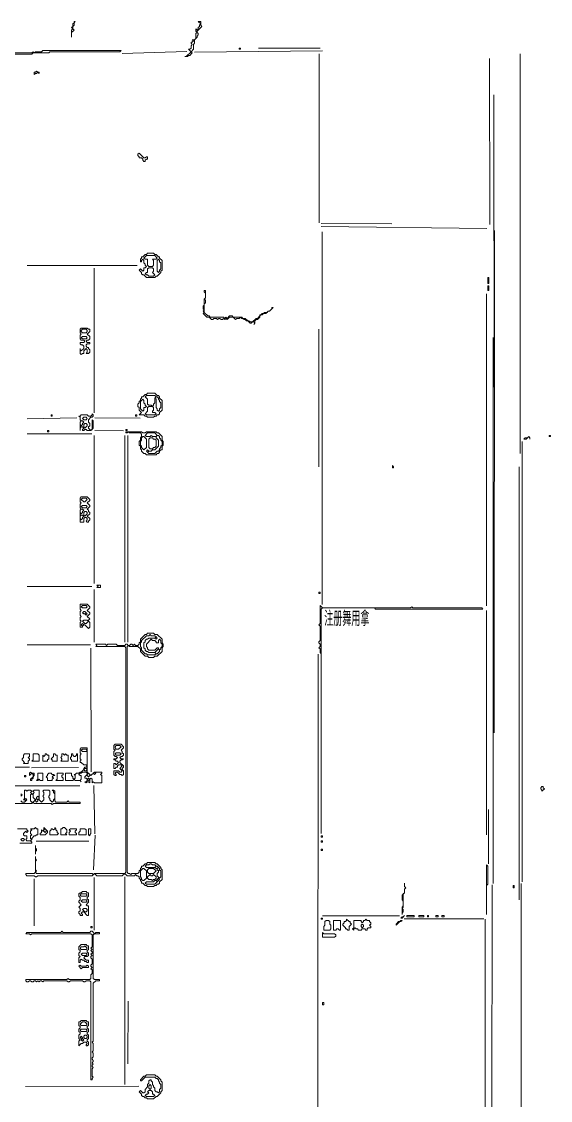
# Model space of a CAD drawing. Extents: x 10 to 1972, y 10 to 1392.
# Drawn here: x 1534 to 1972, y 498 to 1392 of the extents above; entities that cross this region are included whole.
import ezdxf

# ---------------------------------------------------------------- set-up
doc = ezdxf.new("R2010")
doc.units = 0
for name, color, linetype, lineweight in [('OCR_TEXT', 6, 'Continuous', 0), ('TEXT_FALLBACK_OUTLINE', 2, 'Continuous', 0), ('TRACE_CURVE', 6, 'Continuous', 0), ('TRACE_STRAIGHT', 5, 'Continuous', 0), ('TRACE_TEXT_SYMBOL', 6, 'Continuous', 0)]:
    doc.layers.add(name, color=color, linetype=linetype, lineweight=lineweight)
doc.styles.add('wqy-unicode', font='wqy-unicode.lff')

msp = doc.modelspace()

# ---------------------------------------------------------------- linework, layer by layer
at = {"layer": 'TEXT_FALLBACK_OUTLINE', "color": 2}
for points in [[(1583, 1138), (1582, 1137), (1582, 1134), (1583, 1133), (1582, 1132), (1582, 1129), (1583, 1128), (1585, 1128), (1586, 1127), (1585, 1126), (1582, 1126), (1582, 1125), (1583, 1124), (1584, 1124), (1585, 1123), (1585, 1121), (1583, 1119), (1582, 1120), (1582, 1121), (1582, 1117), (1583, 1116), (1584, 1117), (1585, 1117), (1585, 1119), (1587, 1121), (1588, 1120), (1588, 1118), (1587, 1117), (1589, 1117), (1590, 1118), (1590, 1120), (1589, 1121), (1589, 1122), (1588, 1122), (1587, 1123), (1587, 1124), (1588, 1125), (1590, 1125), (1590, 1126), (1588, 1126), (1587, 1127), (1588, 1128), (1589, 1128), (1590, 1129), (1590, 1131), (1588, 1133), (1590, 1135), (1590, 1137), (1589, 1137), (1588, 1138)], [(1583, 1136), (1584, 1137), (1587, 1137), (1588, 1136), (1588, 1135), (1587, 1134), (1584, 1134), (1583, 1135)], [(1583, 1130), (1584, 1131), (1587, 1131), (1588, 1130), (1587, 1129), (1584, 1129)], [(1583, 998), (1582, 997), (1582, 994), (1583, 993), (1582, 992), (1582, 989), (1583, 988), (1582, 987), (1582, 977), (1585, 977), (1585, 980), (1586, 981), (1587, 981), (1588, 980), (1588, 979), (1587, 978), (1588, 977), (1589, 977), (1589, 978), (1590, 979), (1590, 980), (1588, 982), (1590, 984), (1590, 985), (1589, 986), (1589, 987), (1588, 988), (1590, 990), (1590, 991), (1588, 993), (1590, 995), (1590, 996), (1588, 998)], [(1583, 996), (1584, 997), (1587, 997), (1588, 996), (1586, 994), (1585, 994)], [(1582, 987), (1583, 988), (1584, 988), (1585, 987), (1584, 986), (1584, 985), (1583, 984), (1582, 985)], [(1583, 990), (1584, 991), (1587, 991), (1588, 990), (1587, 989), (1584, 989)], [(1585, 985), (1586, 986), (1587, 986), (1588, 985), (1588, 984), (1586, 982), (1585, 983)], [(1582, 982), (1583, 983), (1584, 983), (1585, 982), (1584, 981), (1584, 980), (1583, 979), (1582, 980)], [(1582, 909), (1582, 905), (1583, 904), (1582, 903), (1582, 900), (1583, 899), (1582, 898), (1582, 896), (1583, 895), (1582, 894), (1582, 890), (1584, 890), (1584, 891), (1585, 892), (1586, 892), (1589, 889), (1590, 890), (1590, 894), (1589, 895), (1589, 896), (1590, 897), (1588, 899), (1590, 901), (1590, 902), (1588, 904), (1590, 906), (1590, 907), (1588, 909)], [(1583, 907), (1584, 908), (1587, 908), (1588, 907), (1587, 906), (1584, 906)], [(1584, 902), (1585, 903), (1586, 903), (1587, 902), (1586, 901), (1585, 901)], [(1584, 895), (1585, 896), (1588, 896), (1589, 895), (1587, 893), (1586, 893)], [(1586, 901), (1587, 902), (1588, 901), (1587, 900)], [(1583, 892), (1584, 893), (1585, 892), (1584, 891)], [(1583, 788), (1584, 789), (1587, 789), (1588, 788), (1587, 787), (1584, 787)], [(1536, 785), (1535, 784), (1535, 782), (1534, 781), (1534, 780), (1536, 778), (1535, 777), (1539, 777), (1539, 779), (1540, 780), (1540, 781), (1539, 782), (1540, 783), (1540, 785)], [(1543, 785), (1543, 780), (1542, 779), (1548, 779), (1548, 784), (1547, 785)], [(1553, 785), (1553, 784), (1552, 783), (1551, 784), (1551, 779), (1555, 779), (1555, 780), (1556, 781), (1556, 784), (1555, 784), (1554, 785)], [(1560, 785), (1560, 783), (1558, 781), (1559, 780), (1559, 779), (1563, 779), (1563, 784), (1562, 784), (1561, 785)], [(1567, 785), (1567, 783), (1566, 782), (1567, 781), (1567, 780), (1566, 779), (1572, 779), (1572, 784), (1571, 784), (1570, 785), (1569, 784), (1568, 785)], [(1575, 785), (1575, 783), (1574, 782), (1574, 781), (1575, 780), (1575, 779), (1580, 779), (1580, 785), (1579, 785), (1579, 784), (1578, 783), (1577, 783), (1576, 784), (1576, 785)], [(1541, 770), (1540, 769), (1540, 767), (1542, 769), (1543, 768), (1543, 766), (1541, 764), (1541, 763), (1542, 763), (1542, 764), (1543, 765), (1543, 766), (1544, 767), (1544, 769), (1542, 769)], [(1585, 772), (1586, 773), (1587, 773), (1588, 772), (1587, 771), (1586, 771)], [(1593, 769), (1594, 770), (1595, 769), (1594, 768)], [(1536, 767), (1536, 766), (1537, 766), (1537, 767)], [(1547, 769), (1547, 764), (1546, 763), (1547, 763), (1548, 764), (1549, 763), (1551, 763), (1551, 769)], [(1556, 769), (1555, 768), (1555, 767), (1554, 766), (1555, 765), (1555, 763), (1559, 763), (1559, 764), (1560, 765), (1559, 766), (1560, 767), (1561, 767), (1560, 768), (1559, 768), (1558, 769)], [(1563, 769), (1563, 764), (1562, 763), (1568, 763), (1568, 765), (1567, 766), (1567, 767), (1568, 768), (1568, 769)], [(1588, 768), (1589, 769), (1590, 768), (1590, 767), (1589, 766), (1588, 767)], [(1588, 764), (1589, 765), (1590, 764), (1589, 763)], [(1541, 753), (1542, 754), (1543, 754), (1544, 753), (1543, 752), (1542, 752)], [(1541, 751), (1542, 752), (1543, 751), (1543, 749), (1545, 747), (1543, 745), (1542, 745), (1541, 746)], [(1536, 747), (1537, 748), (1538, 747), (1537, 746)], [(1545, 747), (1546, 748), (1547, 747), (1547, 746), (1546, 745), (1545, 746)], [(1546, 749), (1547, 750), (1548, 749), (1548, 748), (1547, 747), (1546, 748)], [(1552, 724), (1552, 722), (1551, 721), (1550, 722), (1550, 720), (1549, 719), (1549, 718), (1553, 718), (1555, 720), (1555, 721)], [(1552, 722), (1553, 723), (1554, 722), (1554, 721), (1553, 720), (1552, 721)], [(1561, 724), (1561, 723), (1560, 722), (1559, 723), (1558, 723), (1558, 722), (1557, 721), (1557, 718), (1563, 718), (1564, 719), (1563, 720), (1563, 721), (1562, 722), (1562, 723)], [(1568, 724), (1567, 723), (1566, 723), (1566, 718), (1571, 718), (1570, 719), (1571, 720), (1571, 722), (1569, 724)], [(1574, 723), (1573, 722), (1574, 721), (1573, 720), (1573, 718), (1579, 718), (1579, 719), (1578, 720), (1578, 721), (1579, 722), (1579, 723)], [(1582, 723), (1582, 721), (1581, 720), (1581, 718), (1587, 718), (1587, 722), (1586, 723)], [(1589, 723), (1589, 718), (1590, 717), (1590, 718), (1591, 719), (1591, 723)], [(1584, 671), (1583, 670), (1582, 670), (1581, 669), (1581, 667), (1582, 666), (1582, 664), (1581, 663), (1581, 662), (1583, 660), (1581, 658), (1582, 657), (1582, 655), (1581, 654), (1581, 653), (1582, 652), (1582, 651), (1584, 651), (1584, 652), (1583, 653), (1584, 654), (1585, 654), (1588, 651), (1589, 651), (1589, 659), (1588, 659), (1587, 660), (1589, 662), (1589, 664), (1588, 665), (1588, 666), (1589, 667), (1589, 670), (1588, 670), (1587, 671)], [(1582, 668), (1583, 669), (1587, 669), (1588, 668), (1587, 667), (1583, 667)], [(1583, 663), (1584, 664), (1587, 664), (1588, 663), (1587, 662), (1584, 662)], [(1584, 656), (1585, 657), (1587, 657), (1588, 656), (1588, 655), (1587, 654), (1586, 654)], [(1792, 647), (1792, 639), (1794, 639), (1795, 640), (1796, 640), (1797, 639), (1798, 639), (1798, 647)], [(1803, 648), (1803, 647), (1802, 646), (1801, 646), (1801, 645), (1800, 644), (1800, 643), (1802, 641), (1802, 640), (1803, 640), (1804, 639), (1805, 639), (1805, 642), (1807, 644), (1806, 645), (1806, 646), (1805, 646)], [(1819, 648), (1818, 647), (1817, 647), (1817, 646), (1816, 645), (1815, 646), (1815, 647), (1809, 647), (1809, 641), (1808, 640), (1809, 639), (1809, 640), (1810, 641), (1811, 640), (1812, 640), (1813, 639), (1815, 639), (1816, 640), (1818, 640), (1819, 639), (1820, 639), (1820, 640), (1821, 641), (1823, 641), (1823, 642), (1822, 643), (1823, 644), (1823, 645), (1822, 646), (1822, 647), (1820, 647)], [(1815, 643), (1816, 644), (1817, 643), (1817, 642), (1816, 641), (1815, 642)]]:
    msp.add_lwpolyline(points, close=True, dxfattribs=at)
for points in [[(1583, 790), (1582, 789), (1582, 786), (1583, 785), (1582, 784), (1582, 781), (1583, 780), (1582, 779), (1582, 778), (1583, 778), (1585, 776), (1587, 776), (1588, 775), (1587, 774), (1586, 774), (1585, 773), (1585, 772), (1583, 770), (1582, 770), (1581, 769), (1579, 769), (1578, 768), (1577, 768), (1578, 767), (1578, 765), (1577, 764), (1576, 765), (1576, 766), (1575, 767), (1575, 769), (1570, 769), (1570, 763), (1576, 763), (1577, 764), (1578, 763), (1582, 763), (1583, 762), (1582, 763), (1583, 764), (1583, 767), (1582, 767), (1581, 768), (1582, 769), (1583, 769), (1584, 770), (1587, 770), (1588, 769), (1588, 768), (1586, 766), (1586, 765), (1587, 765), (1588, 764), (1588, 763), (1587, 762), (1586, 762), (1587, 761), (1588, 762), (1589, 762), (1590, 761), (1590, 764), (1591, 765), (1592, 764), (1592, 761), (1593, 762)], [(1593, 762), (1594, 761), (1600, 761), (1600, 767), (1599, 768), (1600, 769), (1600, 770), (1594, 770), (1591, 767), (1588, 770), (1588, 790), (1583, 790)], [(1502, 744), (1542, 744), (1543, 745), (1544, 744), (1558, 744), (1559, 743), (1560, 744), (1582, 744), (1582, 745), (1573, 745), (1572, 746), (1571, 745), (1562, 745), (1561, 746), (1561, 754), (1560, 755), (1559, 755), (1560, 754), (1560, 753), (1561, 752), (1561, 748), (1560, 747), (1560, 746), (1559, 745), (1557, 747), (1557, 748), (1556, 749), (1556, 750), (1557, 751), (1557, 754), (1556, 755), (1552, 755)], [(1552, 755), (1551, 754), (1552, 753), (1552, 751), (1551, 750), (1552, 749), (1552, 747), (1550, 745), (1548, 747), (1548, 755), (1544, 755), (1543, 754), (1542, 754), (1541, 755), (1539, 755), (1538, 754), (1537, 755), (1536, 755), (1536, 748), (1535, 747), (1536, 747), (1537, 746), (1536, 745), (1534, 745), (1533, 746)], [(1533, 750), (1534, 751), (1533, 752)]]:
    msp.add_lwpolyline(points, dxfattribs=at)
at = {"layer": 'TRACE_CURVE', "color": 6}
for points in [[(1781, 908), (1781, 893), (1780, 892), (1781, 891), (1781, 879), (1780, 878), (1780, 877), (1781, 876), (1781, 874), (1780, 873), (1781, 872), (1781, 869), (1782, 868), (1782, 719), (1782, 905), (1783, 906), (1826, 906), (1827, 905), (1916, 905), (1915, 906), (1858, 906), (1857, 907), (1856, 906), (1783, 906)], [(1639, 883), (1640, 884), (1641, 883), (1644, 883), (1645, 882), (1644, 881), (1639, 881), (1638, 880), (1637, 880), (1636, 879), (1636, 878), (1635, 877), (1635, 873), (1636, 872), (1636, 871), (1637, 870), (1638, 870), (1639, 869), (1644, 869), (1645, 868), (1644, 867), (1638, 867), (1637, 868), (1636, 868), (1633, 871), (1633, 873), (1632, 874), (1632, 877), (1633, 878), (1633, 879), (1637, 883)], [(1641, 880), (1642, 879), (1644, 879), (1645, 878), (1645, 877), (1647, 877), (1647, 879), (1648, 880), (1649, 879), (1649, 877), (1650, 876), (1650, 874), (1649, 873), (1649, 872), (1648, 871), (1647, 872), (1647, 873), (1646, 873), (1644, 871), (1639, 871), (1638, 872), (1638, 873), (1637, 874), (1637, 876)], [(1644, 881), (1645, 882), (1646, 881), (1645, 880)], [(1647, 872), (1648, 871), (1648, 870), (1646, 868), (1645, 868), (1644, 869)], [(1533, 714), (1534, 715), (1535, 715), (1536, 714), (1535, 713), (1534, 713)], [(1634, 690), (1635, 690), (1637, 688), (1637, 682), (1635, 680), (1634, 680), (1633, 681), (1633, 682), (1632, 683), (1632, 688)], [(1639, 693), (1640, 694), (1641, 694), (1642, 693), (1644, 693), (1645, 692), (1644, 691), (1637, 691), (1636, 692), (1637, 693)], [(1638, 689), (1639, 690), (1643, 690), (1645, 688), (1643, 686), (1639, 686), (1638, 687)], [(1644, 691), (1645, 692), (1646, 692), (1647, 691), (1646, 690), (1645, 690)], [(1646, 690), (1647, 691), (1648, 690), (1648, 689), (1647, 688), (1646, 689)], [(1647, 688), (1648, 689), (1649, 688), (1649, 683), (1648, 682), (1646, 684), (1646, 686), (1647, 687)], [(1643, 679), (1644, 680), (1645, 680), (1646, 679), (1644, 677), (1637, 677), (1636, 678), (1637, 679)], [(1640, 685), (1641, 684), (1642, 684), (1643, 685), (1645, 683), (1645, 682), (1644, 681), (1643, 681), (1642, 680), (1641, 681), (1639, 681), (1638, 682), (1638, 683)], [(1645, 680), (1646, 681), (1647, 680), (1646, 679)], [(1646, 681), (1647, 682), (1648, 681), (1647, 680)]]:
    msp.add_lwpolyline(points, close=True, dxfattribs=at)
for points in [[(1638, 885), (1637, 884), (1636, 884), (1632, 880), (1632, 878), (1631, 877), (1631, 876), (1630, 875), (1628, 875), (1627, 876), (1626, 875), (1625, 876), (1624, 876), (1623, 875), (1622, 875), (1621, 876), (1620, 876), (1619, 875), (1613, 875), (1612, 876), (1605, 876), (1604, 875), (1603, 876), (1595, 876), (1596, 875), (1595, 874), (1619, 874), (1620, 873), (1620, 687), (1619, 686), (1594, 686), (1593, 685), (1592, 686), (1546, 686), (1545, 687), (1546, 688), (1545, 689), (1545, 696), (1546, 697), (1545, 698), (1545, 700), (1545, 687), (1544, 686), (1537, 686), (1537, 685), (1538, 684), (1544, 684), (1545, 683), (1546, 683), (1547, 684), (1592, 684), (1594, 686), (1596, 684), (1617, 684), (1619, 686), (1621, 684), (1627, 684), (1628, 685), (1629, 684), (1630, 684), (1631, 683), (1631, 682), (1632, 681), (1632, 680)], [(1632, 680), (1633, 679), (1633, 678), (1634, 678), (1636, 676), (1637, 676), (1638, 675), (1643, 675), (1644, 676), (1645, 676), (1646, 677), (1647, 677), (1648, 678), (1648, 679), (1650, 681), (1650, 689), (1649, 690), (1649, 691), (1646, 694), (1645, 694), (1644, 695), (1638, 695), (1637, 694), (1636, 694), (1634, 692), (1633, 692), (1633, 691), (1632, 690), (1632, 689), (1631, 688), (1631, 687), (1630, 686), (1625, 686), (1624, 685), (1623, 686), (1622, 686), (1621, 687), (1621, 874), (1622, 875), (1623, 874), (1630, 874), (1632, 872), (1632, 870), (1636, 866), (1638, 866), (1639, 865), (1643, 865), (1644, 866), (1646, 866), (1650, 870), (1650, 873), (1651, 874), (1651, 876), (1650, 877), (1650, 880), (1646, 884), (1644, 884), (1643, 885), (1638, 885)], [(1532, 711), (1542, 711), (1542, 712), (1541, 713), (1542, 714), (1542, 715), (1544, 717), (1545, 717), (1546, 718), (1547, 718), (1547, 723), (1546, 723), (1545, 724), (1544, 723), (1541, 723), (1542, 722), (1541, 721), (1541, 719), (1542, 718), (1541, 717), (1541, 715), (1542, 714), (1541, 713), (1538, 713), (1537, 714), (1538, 715), (1538, 717), (1536, 717), (1535, 718), (1535, 719), (1537, 721), (1538, 720), (1539, 721), (1538, 722), (1538, 723), (1530, 723)], [(1567, 638), (1566, 637), (1538, 637), (1537, 636), (1540, 636), (1541, 635), (1542, 636), (1591, 636), (1592, 635), (1592, 625), (1591, 624), (1592, 623), (1591, 622), (1592, 621), (1592, 620), (1591, 619), (1592, 618), (1591, 617), (1591, 616), (1592, 615), (1592, 611), (1591, 610), (1591, 609), (1592, 608), (1591, 607), (1592, 606), (1592, 603), (1591, 602), (1591, 599), (1590, 598), (1573, 598), (1572, 599), (1571, 598), (1537, 598), (1537, 597), (1538, 596), (1539, 596), (1540, 597), (1541, 597), (1542, 596), (1543, 596), (1544, 597), (1545, 597), (1546, 596), (1547, 597), (1548, 596), (1549, 597), (1550, 597), (1551, 596), (1552, 597), (1571, 597), (1572, 596), (1573, 596), (1574, 597), (1584, 597), (1585, 596), (1586, 596), (1587, 597), (1590, 597), (1591, 596), (1591, 515), (1592, 515), (1592, 516), (1593, 517)], [(1593, 517), (1592, 518), (1592, 524), (1593, 525), (1592, 526), (1592, 527), (1593, 528), (1592, 529), (1593, 530), (1593, 531), (1592, 532), (1592, 533), (1593, 534), (1593, 537), (1592, 538), (1593, 539), (1593, 545), (1592, 546), (1593, 547), (1593, 595), (1595, 597), (1598, 597), (1598, 598), (1594, 598), (1593, 599), (1593, 635), (1594, 636), (1598, 636), (1598, 637), (1595, 637), (1594, 636), (1592, 638), (1591, 638), (1590, 637), (1568, 637), (1567, 638)]]:
    msp.add_lwpolyline(points, dxfattribs=at)
at = {"layer": 'TRACE_STRAIGHT', "color": 5}
for p, q in [((1730, 1370), (1781, 1370)), ((1616.82, 1365.63), (1670.64, 1367.27)), ((1676.86, 1366.52), (1783.12, 1367.65)), ((1780.14, 1225.12), (1780.15, 1365.38)), ((1921.44, 1361.38), (1921.75, 1223.87)), ((1946.93, 1365.13), (1946.95, 1033.88)), ((1925.1, 1331.37), (1925.34, 1088.87)), ((1781.87, 1224.53), (1840.63, 1224.3)), ((1781.87, 1222.09), (1919.38, 1220.51)), ((1782.65, 1217.63), (1782.66, 908.88)), ((1925.36, 802.62), (1925.51, 1218.87)), ((1538.13, 1189.69), (1629.38, 1189.88)), ((1593.6, 1187.63), (1593.61, 1067.62)), ((1919.04, 907.62), (1919.05, 1166.38)), ((1780, 1137), (1780, 1023)), ((1924.52, 677.62), (1924.59, 1130.12)), ((1538.1, 1062.81), (1579.38, 1063.64)), ((1594.37, 1063.44), (1631.88, 1063.36)), ((1538.12, 1050.21), (1591.88, 1050.41)), ((1593.59, 926.37), (1593.61, 1048.88)), ((1594.38, 1052.94), (1618.12, 1052.93)), ((1619.04, 877.62), (1619.05, 1048.88)), ((1621.71, 877.62), (1621.71, 1048.88)), ((1948.58, 678.87), (1948.66, 1043.88)), ((1946, 1023), (1946, 664)), ((1538.13, 923.64), (1591.88, 923.82)), ((1593.59, 921.38), (1593.59, 877.62)), ((1919, 904), (1919, 718)), ((1538.12, 875.39), (1590.62, 875.47)), ((1591.01, 872.63), (1591.3, 770.12)), ((1778.94, 395.12), (1779.32, 867.63)), ((1516, 774), (1540, 774)), ((1541.87, 773.54), (1580.63, 773.63)), ((1440.63, 758.42), (1581.87, 758.56)), ((1593.35, 758.88), (1594.2, 718.82)), ((1920.62, 693.88), (1920.65, 738.88)), ((1593.23, 688.87), (1594.48, 717.73)), ((1545.63, 712.64), (1589.38, 712.59)), ((1543.92, 642.62), (1543.96, 681.38)), ((1593.58, 638.87), (1593.59, 682.62)), ((1619, 683), (1619, 511)), ((1923.4, 385.13), (1923.68, 676.38)), ((1947.64, 47.62), (1947.69, 677.63)), ((1783.12, 650.89), (1846.88, 650.9)), ((1850.62, 648.43), (1916.87, 648.4)), ((1918, 648), (1918, 397)), ((1621.57, 528.07), (1621.79, 580.13)), ((1536.87, 509.47), (1630.62, 509.53))]:
    msp.add_line(p, q, dxfattribs=at)
at = {"layer": 'TRACE_TEXT_SYMBOL', "color": 6}
for points in [[(1577, 1392), (1577, 1391), (1576, 1390), (1576, 1388), (1575, 1387), (1576, 1386), (1575, 1385), (1575, 1379), (1575, 1383), (1577, 1385), (1576, 1386), (1576, 1388), (1577, 1389), (1577, 1391), (1578, 1392)], [(1680, 1392), (1682, 1390), (1681, 1389), (1681, 1388), (1680, 1387), (1680, 1386), (1679, 1385), (1678, 1386), (1678, 1384), (1679, 1383), (1678, 1382), (1678, 1378), (1677, 1377), (1675, 1377), (1676, 1376), (1675, 1375), (1674, 1375), (1674, 1374), (1675, 1373), (1674, 1372), (1674, 1370), (1673, 1369), (1672, 1369), (1674, 1367), (1670, 1363), (1669, 1363), (1671, 1363), (1672, 1364), (1673, 1364), (1675, 1366), (1674, 1367), (1676, 1369), (1676, 1373), (1677, 1374), (1677, 1377), (1679, 1379), (1679, 1380), (1680, 1381), (1680, 1382), (1679, 1383), (1679, 1384), (1683, 1388), (1682, 1389), (1682, 1392)], [(1714, 1370), (1715, 1370), (1715, 1369), (1714, 1369)], [(1551, 1368), (1550, 1367), (1545, 1367), (1544, 1366), (1543, 1367), (1542, 1366), (1527, 1366), (1526, 1365), (1527, 1364), (1527, 1362), (1527, 1364), (1528, 1365), (1542, 1365), (1543, 1366), (1556, 1366), (1557, 1367), (1615, 1367), (1616, 1368)], [(1546, 1351), (1545, 1350), (1544, 1350), (1544, 1348), (1545, 1349), (1546, 1349), (1547, 1350), (1548, 1349), (1548, 1350), (1547, 1350)], [(1631, 1283), (1630, 1282), (1630, 1281), (1631, 1280), (1631, 1279), (1633, 1279), (1634, 1278), (1634, 1277), (1635, 1276), (1636, 1276), (1636, 1277), (1637, 1278), (1638, 1278), (1638, 1280), (1637, 1280), (1636, 1279), (1635, 1279)], [(1638, 1200), (1637, 1199), (1636, 1199), (1634, 1197), (1633, 1197), (1633, 1196), (1632, 1195), (1632, 1193), (1633, 1193), (1633, 1194), (1634, 1195), (1635, 1194), (1635, 1192), (1636, 1191), (1636, 1190), (1637, 1189), (1636, 1188), (1635, 1188), (1635, 1186), (1634, 1185), (1632, 1187), (1631, 1186), (1633, 1184), (1633, 1183), (1634, 1182), (1635, 1182), (1637, 1180), (1644, 1180), (1645, 1181), (1646, 1181), (1649, 1184), (1649, 1185), (1650, 1186), (1650, 1194), (1648, 1196), (1648, 1197), (1647, 1197), (1645, 1199), (1644, 1199), (1643, 1200)], [(1637, 1198), (1644, 1198), (1646, 1196), (1645, 1195), (1642, 1195), (1643, 1194), (1643, 1190), (1642, 1189), (1639, 1189), (1638, 1190), (1638, 1195), (1636, 1195), (1635, 1196)], [(1646, 1194), (1647, 1195), (1648, 1194), (1648, 1193), (1649, 1192), (1649, 1187), (1648, 1186), (1648, 1185), (1647, 1184), (1646, 1185)], [(1638, 1187), (1639, 1188), (1642, 1188), (1643, 1187), (1643, 1185), (1642, 1184), (1644, 1182), (1643, 1181), (1639, 1181), (1638, 1182), (1637, 1182), (1636, 1183), (1637, 1184), (1638, 1184)], [(1920, 1180), (1921, 1180), (1921, 1175), (1920, 1175)], [(1920, 1173), (1921, 1173), (1921, 1169), (1920, 1169)], [(1638, 1084), (1637, 1083), (1636, 1083), (1634, 1081), (1633, 1081), (1633, 1080), (1632, 1079), (1632, 1078), (1631, 1077), (1631, 1076), (1630, 1075), (1630, 1073), (1631, 1072), (1631, 1070), (1633, 1068), (1631, 1066), (1635, 1066), (1636, 1065), (1637, 1065), (1638, 1064), (1643, 1064), (1644, 1065), (1645, 1065), (1646, 1066), (1647, 1066), (1648, 1067), (1648, 1068), (1650, 1070), (1650, 1078), (1648, 1080), (1648, 1081), (1647, 1082), (1646, 1082), (1644, 1084)], [(1636, 1081), (1637, 1082), (1644, 1082), (1645, 1081), (1644, 1080), (1644, 1076), (1643, 1075), (1643, 1074), (1642, 1073), (1641, 1074), (1639, 1074), (1638, 1075), (1638, 1079)], [(1634, 1079), (1635, 1078), (1635, 1076), (1636, 1075), (1636, 1074), (1637, 1073), (1636, 1072), (1635, 1072), (1635, 1070), (1634, 1069), (1632, 1071), (1632, 1077)], [(1644, 1080), (1645, 1081), (1646, 1081), (1647, 1080), (1647, 1079), (1648, 1078), (1648, 1077), (1649, 1076), (1649, 1072), (1648, 1071), (1648, 1070), (1647, 1069), (1646, 1070), (1646, 1071), (1645, 1072), (1645, 1079)], [(1558, 1066), (1559, 1066), (1559, 1065), (1558, 1065)], [(1592, 1067), (1592, 1066), (1591, 1065), (1589, 1065), (1588, 1066), (1583, 1066), (1582, 1065), (1581, 1065), (1582, 1064), (1582, 1062), (1583, 1061), (1582, 1060), (1582, 1053), (1582, 1055), (1583, 1056), (1584, 1056), (1585, 1055), (1584, 1054), (1584, 1053), (1585, 1053), (1586, 1054), (1587, 1054), (1588, 1053), (1591, 1053), (1593, 1055), (1593, 1061), (1592, 1062), (1592, 1054), (1591, 1053), (1589, 1055), (1589, 1056), (1590, 1057), (1590, 1059), (1589, 1060), (1589, 1062), (1591, 1064), (1592, 1064), (1593, 1065), (1593, 1066)], [(1628, 1066), (1629, 1066), (1629, 1065), (1628, 1065)], [(1638, 1072), (1639, 1073), (1642, 1073), (1643, 1072), (1643, 1070), (1642, 1069), (1642, 1068), (1644, 1068), (1645, 1067), (1644, 1066), (1637, 1066), (1636, 1067), (1638, 1069)], [(1582, 1060), (1583, 1061), (1584, 1061), (1585, 1060), (1584, 1059), (1584, 1058), (1583, 1057), (1582, 1058)], [(1584, 1063), (1585, 1064), (1587, 1064), (1588, 1063), (1587, 1062), (1585, 1062)], [(1585, 1058), (1586, 1059), (1587, 1059), (1588, 1058), (1588, 1057), (1586, 1055), (1585, 1056)], [(1555, 1053), (1556, 1053), (1556, 1052), (1555, 1052)], [(1620, 1054), (1621, 1054), (1621, 1053), (1620, 1053)], [(1620, 1052), (1620, 1051), (1621, 1051), (1622, 1052), (1623, 1051), (1632, 1051), (1633, 1050), (1633, 1048), (1632, 1047), (1632, 1045), (1631, 1044), (1631, 1041), (1632, 1040), (1632, 1038), (1633, 1037), (1633, 1036), (1635, 1034), (1636, 1034), (1637, 1033), (1645, 1033), (1646, 1034), (1647, 1034), (1648, 1035), (1648, 1036), (1649, 1037), (1650, 1037), (1650, 1040), (1651, 1041), (1651, 1044), (1650, 1045), (1650, 1048), (1647, 1051), (1646, 1051), (1645, 1052), (1637, 1052), (1636, 1051), (1634, 1051), (1633, 1052)], [(1633, 1047), (1634, 1048), (1635, 1048), (1637, 1046), (1637, 1039), (1635, 1037), (1633, 1039), (1633, 1040), (1632, 1041), (1632, 1044), (1633, 1045)], [(1638, 1051), (1644, 1051), (1646, 1049), (1645, 1048), (1642, 1048), (1641, 1049), (1640, 1048), (1637, 1048), (1636, 1049)], [(1645, 1048), (1646, 1049), (1647, 1049), (1648, 1048), (1648, 1047), (1649, 1046), (1649, 1045), (1650, 1044), (1650, 1041), (1649, 1040), (1649, 1039), (1648, 1038), (1648, 1037), (1647, 1036), (1646, 1036), (1644, 1034), (1639, 1034), (1638, 1035), (1639, 1036), (1641, 1036), (1642, 1037), (1644, 1037), (1647, 1040), (1647, 1045), (1645, 1047)], [(1639, 1046), (1640, 1047), (1642, 1047), (1643, 1046), (1644, 1046), (1645, 1045), (1645, 1040), (1644, 1039), (1643, 1039), (1642, 1038), (1640, 1038), (1639, 1039)], [(1954, 1048), (1953, 1047), (1951, 1047), (1950, 1046), (1952, 1046), (1954, 1048), (1955, 1047), (1955, 1046), (1955, 1047)], [(1971, 1049), (1972, 1049), (1972, 1048), (1971, 1048)], [(1637, 1036), (1638, 1037), (1639, 1036), (1638, 1035)], [(1841, 1024), (1841, 1022), (1842, 1022), (1842, 1023)], [(1596, 925), (1597, 924), (1596, 923), (1599, 923), (1599, 925)], [(1780, 919), (1781, 919), (1781, 918), (1780, 918)], [(1611, 791), (1612, 792), (1615, 792), (1616, 791), (1614, 789), (1612, 789), (1611, 790)], [(1611, 785), (1612, 786), (1615, 786), (1616, 785), (1615, 784), (1612, 784)], [(1965, 758), (1964, 757), (1964, 756), (1965, 755), (1965, 754), (1967, 756), (1966, 757), (1966, 758)], [(1782, 717), (1783, 717), (1783, 716), (1782, 716)], [(1545, 709), (1545, 702), (1545, 704), (1546, 705), (1546, 706), (1545, 707)], [(1782, 713), (1783, 713), (1783, 712), (1782, 712)], [(1782, 706), (1783, 706), (1783, 705), (1782, 705)], [(1919, 693), (1919, 652), (1919, 676), (1920, 677), (1920, 692)], [(1851, 678), (1851, 675), (1852, 674), (1851, 673), (1851, 670), (1849, 668), (1849, 664), (1850, 663), (1850, 659), (1849, 658), (1849, 652), (1849, 653), (1850, 654), (1850, 656), (1849, 657), (1850, 658), (1850, 669), (1851, 670), (1851, 673), (1852, 674), (1851, 675)], [(1941, 676), (1942, 676), (1942, 674), (1941, 674)], [(1782, 649), (1783, 649), (1783, 648), (1782, 648)], [(1786, 647), (1785, 646), (1785, 643), (1784, 642), (1784, 639), (1789, 639), (1790, 640), (1790, 643), (1789, 644), (1789, 646), (1788, 647)], [(1848, 647), (1847, 646), (1846, 646), (1844, 644), (1844, 643), (1847, 646), (1848, 646), (1849, 647)], [(1851, 651), (1850, 650), (1849, 650), (1848, 649), (1849, 649)], [(1853, 651), (1859, 651), (1859, 650), (1853, 650)], [(1863, 651), (1867, 651), (1867, 650), (1863, 650)], [(1870, 651), (1871, 651), (1871, 650), (1870, 650)], [(1877, 651), (1879, 651), (1879, 650), (1877, 650)], [(1882, 651), (1884, 651), (1884, 650), (1882, 650)], [(1591, 642), (1592, 642), (1592, 641), (1591, 641)], [(1783, 637), (1783, 633), (1793, 633), (1794, 634), (1794, 635), (1793, 636), (1784, 636)], [(1583, 627), (1581, 625), (1581, 623), (1582, 622), (1582, 621), (1581, 620), (1581, 618), (1582, 617), (1581, 616), (1581, 612), (1582, 612), (1582, 614), (1583, 615), (1584, 614), (1585, 614), (1586, 613), (1587, 613), (1588, 612), (1589, 612), (1589, 614), (1587, 614), (1585, 616), (1586, 617), (1588, 617), (1589, 618), (1589, 620), (1588, 621), (1588, 622), (1589, 623), (1589, 626), (1588, 626), (1587, 627)], [(1585, 625), (1586, 626), (1588, 624), (1587, 623), (1583, 623), (1582, 624), (1583, 625)], [(1583, 619), (1584, 620), (1587, 620), (1588, 619), (1587, 618), (1584, 618)], [(1582, 610), (1581, 609), (1583, 607), (1584, 608), (1589, 608), (1589, 609), (1588, 610), (1587, 609), (1583, 609)], [(1783, 579), (1784, 579), (1784, 577), (1783, 577)], [(1583, 564), (1582, 563), (1581, 563), (1581, 560), (1582, 559), (1582, 558), (1581, 557), (1581, 555), (1582, 554), (1582, 553), (1581, 552), (1581, 549), (1582, 548), (1581, 547), (1581, 543), (1583, 545), (1584, 545), (1585, 546), (1587, 546), (1588, 545), (1587, 544), (1587, 543), (1588, 543), (1589, 544), (1589, 546), (1588, 547), (1588, 548), (1589, 549), (1589, 552), (1588, 553), (1588, 554), (1589, 555), (1589, 557), (1588, 558), (1588, 559), (1589, 560), (1589, 563), (1588, 563), (1587, 564)], [(1584, 563), (1586, 563), (1588, 561), (1587, 560), (1583, 560), (1582, 561)], [(1582, 556), (1583, 557), (1587, 557), (1588, 556), (1587, 555), (1583, 555)], [(1582, 550), (1583, 551), (1584, 550), (1583, 549)], [(1583, 548), (1584, 549), (1585, 548), (1584, 547)], [(1585, 551), (1586, 552), (1587, 552), (1588, 551), (1588, 550), (1587, 549), (1586, 549), (1585, 550)], [(1637, 519), (1636, 518), (1635, 518), (1632, 515), (1632, 514), (1633, 514), (1636, 517), (1644, 517), (1645, 516), (1646, 516), (1647, 515), (1647, 514), (1648, 513), (1648, 512), (1649, 511), (1649, 508), (1648, 507), (1648, 505), (1647, 504), (1646, 505), (1645, 505), (1644, 506), (1644, 508), (1643, 509), (1643, 510), (1642, 511), (1642, 513), (1641, 514), (1641, 515), (1640, 515), (1639, 514), (1639, 512), (1638, 511), (1638, 509), (1636, 507), (1636, 505), (1635, 504), (1634, 504), (1632, 506), (1631, 505), (1633, 503), (1633, 502), (1634, 501), (1635, 501), (1636, 500), (1637, 500), (1638, 499), (1643, 499), (1645, 501), (1646, 501), (1649, 504), (1649, 505), (1650, 506), (1650, 513), (1649, 514), (1649, 515), (1646, 518), (1645, 518), (1644, 519)], [(1639, 510), (1640, 511), (1641, 510), (1641, 508), (1640, 507), (1639, 508)], [(1638, 505), (1639, 506), (1641, 506), (1642, 505), (1642, 503), (1643, 503), (1644, 502), (1643, 501), (1637, 501), (1636, 502), (1637, 503), (1638, 503), (1639, 504)]]:
    msp.add_lwpolyline(points, close=True, dxfattribs=at)
for points in [[(1685, 1169), (1685, 1168), (1686, 1167), (1686, 1163), (1685, 1162), (1685, 1157), (1684, 1156), (1684, 1154), (1685, 1153), (1684, 1152), (1685, 1151), (1684, 1150), (1687, 1147), (1689, 1147), (1691, 1145), (1692, 1145), (1693, 1146), (1695, 1146), (1696, 1145), (1697, 1146), (1698, 1146), (1699, 1145), (1700, 1145), (1701, 1146), (1702, 1145), (1703, 1146), (1704, 1145), (1706, 1147), (1709, 1147), (1711, 1145), (1712, 1146), (1714, 1146), (1715, 1147), (1716, 1146), (1717, 1146), (1718, 1145), (1719, 1145), (1720, 1144), (1721, 1144), (1723, 1142), (1724, 1142), (1725, 1143), (1726, 1143), (1727, 1142), (1726, 1141), (1727, 1142), (1727, 1144), (1728, 1145), (1729, 1145), (1731, 1147), (1731, 1148), (1732, 1149), (1733, 1149), (1734, 1150), (1736, 1150), (1738, 1152), (1739, 1152), (1742, 1155), (1741, 1155), (1741, 1154), (1739, 1152), (1738, 1152), (1737, 1151), (1735, 1151)], [(1735, 1151), (1734, 1150), (1733, 1150), (1732, 1149), (1731, 1149), (1731, 1148), (1729, 1146), (1728, 1146), (1725, 1143), (1723, 1143), (1722, 1144), (1721, 1144), (1719, 1146), (1717, 1146), (1716, 1147), (1709, 1147), (1708, 1148), (1706, 1148), (1704, 1146), (1703, 1147), (1702, 1146), (1701, 1147), (1690, 1147), (1689, 1148), (1688, 1148), (1685, 1151), (1685, 1158), (1686, 1159), (1686, 1161), (1685, 1162), (1686, 1163), (1686, 1169), (1685, 1169)], [(1611, 793), (1610, 792), (1610, 789), (1611, 788), (1610, 787), (1610, 784), (1611, 783), (1612, 783), (1613, 782), (1612, 781), (1610, 781), (1610, 780), (1611, 780), (1612, 779), (1613, 779), (1614, 778), (1612, 776), (1611, 777), (1610, 777), (1610, 773), (1611, 773), (1612, 774), (1613, 774), (1613, 775), (1614, 776), (1616, 776), (1617, 775), (1615, 773), (1617, 771), (1616, 770), (1615, 770), (1614, 771), (1610, 771), (1610, 768), (1611, 767), (1612, 767), (1612, 768), (1611, 769), (1612, 770), (1613, 770), (1615, 768), (1616, 768), (1617, 767), (1618, 768), (1618, 771), (1617, 772), (1617, 773), (1618, 774), (1618, 775), (1615, 778), (1615, 779), (1616, 780), (1617, 780), (1618, 781), (1616, 781), (1615, 782), (1616, 783), (1617, 783), (1618, 784), (1618, 785), (1617, 786), (1617, 787), (1616, 788), (1618, 790)], [(1618, 790), (1618, 791), (1616, 793), (1611, 793)]]:
    msp.add_lwpolyline(points, dxfattribs=at)

# ---------------------------------------------------------------- texts
at = {"layer": 'OCR_TEXT', "color": 6, "style": 'wqy-unicode', "width": 0.490825}
msp.add_text('注册舞用拿', height=10.92, dxfattribs=at).set_placement((1784.43, 892.2))

doc.saveas('drawing.dxf')
